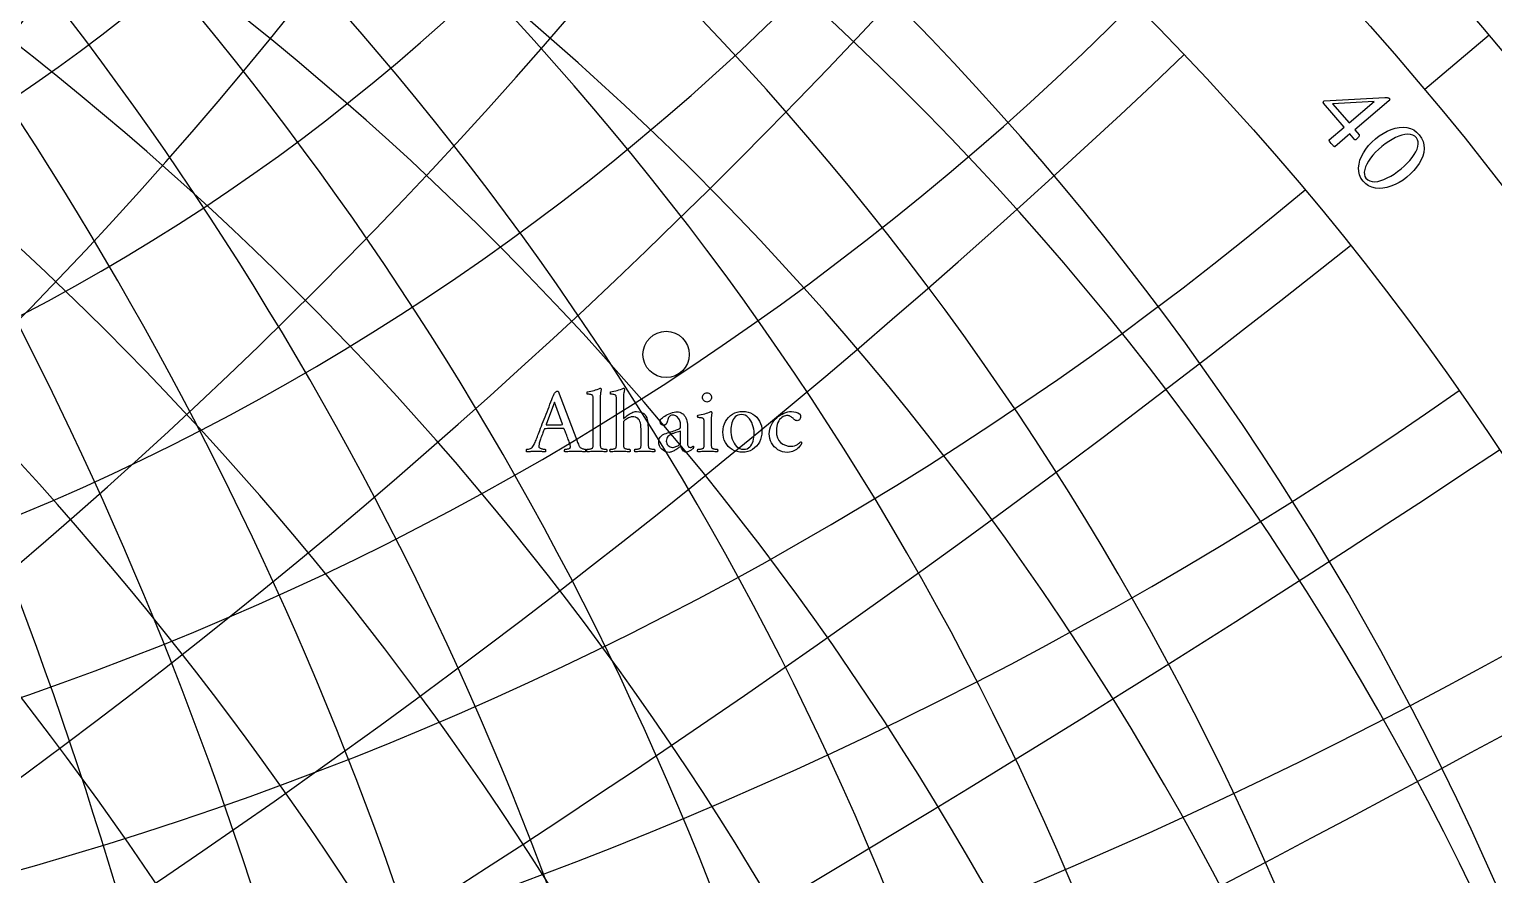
# Model space of a CAD drawing. Header units: millimetres. Extents: x -105 to 105, y -105 to 128.
# Drawn here: x 30.97 to 78.98, y 38.64 to 66.34 of the extents above; entities that cross this region are included whole.
import ezdxf

# ---------------------------------------------------------------- set-up
doc = ezdxf.new("R2010")
doc.units = ezdxf.units.MM
for name, color, linetype in [('ENGRAVE', 7, 'Continuous'), ('ENGRAVE_FINE', 8, 'Continuous'), ('TEXT', 5, 'Continuous')]:
    doc.layers.add(name, color=color, linetype=linetype)

msp = doc.modelspace()

# ---------------------------------------------------------------- linework, layer by layer
at = {"layer": 'ENGRAVE'}
msp.add_lwpolyline([(78.826, 66.1428), (76.7146, 64.3712)], dxfattribs=at)
for centre, radius in [((0, 0), 102.9), ((0, 0), 102.9), ((0, 0), 100.14375000000001), ((0, 0), 95.025), ((0, 0), 95.025), ((0, 0), 95.025), ((51.84281580291387, 55.68875499454363), 0.7602000000000001)]:
    msp.add_circle(centre, radius, dxfattribs=at)
for centre, radius, start, end in [((-16.75547134182195, 4.098706981708644e-15), 96.49091379444297, 279.9999998375299, 80.00000016247009), ((-79.73544245262099, 1.2796280029977606e-14), 124.04632766879973, 309.9999999658587, 50.000000034141294), ((-54.86270932974415, 0), 109.72541865948833, 299.99999995038047, 60.00000004961953), ((-34.586271511145775, -6.093646893329719e-15), 101.12349282952346, 289.9999999212903, 70.00000007870972), ((-113.24638513626476, 6.950347445769858e-15), 147.83265664741066, 319.9999999759614, 40.00000002403863), ((-8.875697457048282e-15, 109.72541865948835), 54.86270932974416, 209.99999995038047, 330.00000004961953), ((0, 124.04632766879993), 79.73544245262119, 219.9999999658587, 320.0000000341413), ((-7.896003337316188e-15, 147.83265664741066), 113.24638513626478, 229.99999997596137, 310.0000000240386), ((-6.9162674727207035e-15, 190.0499999999999), 164.58812798923245, 239.99999998346016, 300.00000001653984)]:
    msp.add_arc(centre, radius, start, end, dxfattribs=at)
at = {"layer": 'ENGRAVE_FINE'}
for centre, radius, start, end in [((-8.313610251550982, 1.3308488481755663e-14), 95.38798006255665, 274.9999996725535, 85.00000032744651), ((-25.46187201076743, -1.5039432450824727e-14), 98.37711904346816, 284.9999998930846, 75.00000010691542), ((-66.53722131837766, 7.9969080850723e-15), 116.00410529705735, 304.9999999590866, 55.00000004091339), ((-44.31088521617878, 1.8422326526853775e-14), 104.84848674941082, 294.9999999385643, 65.00000006143568), ((-95.02499999999995, -9.607823873153233e-15), 134.3856437645033, 314.99999997135205, 45.000000028647946), ((-7.619250436853833, -3.326129611905605), 95.38798006255658, 298.5833330058865, 108.58333366078045), ((-15.356040093057302, -6.703570134415768), 96.49091379444292, 303.58333317086294, 103.58333349580357), ((-53.76533847695434, 123.16164024751595), 95.02500000000002, 248.58333330468554, 338.58333336198143), ((-23.335274756832067, -10.186848301406178), 98.3771190434682, 308.58333322641806, 98.58333344024845), ((7.619250436853771, 3.3261296119055874), 95.38798006255654, 118.58333300588606, 288.58333366078045), ((15.356040093057421, 6.703570134415803), 96.49091379444303, 123.5833331708634, 283.5833334958031), ((23.335274756831993, 10.186848301406142), 98.37711904346814, 128.58333322641806, 278.5833334402489), ((31.69759663333793, 13.837360467694433), 101.12349282952366, 133.58333325462422, 273.58333341204275), ((40.61000231250522, 17.7280078074129), 104.84848674941084, 138.5833332718978, 268.5833333947687), ((50.280529081773786, 21.949607519427605), 109.72541865948848, 143.58333328371396, 263.583333382953), ((60.979975877809956, 26.62037495439323), 116.00410529705735, 148.5833332924201, 258.5833333742469), ((73.07587033281132, 31.90075168734098), 124.04632766879979, 153.5833332991922, 253.58333336747478), ((87.08843100107654, 38.017835429844396), 134.38564376450336, 158.58333330468554, 248.58333336198143), ((103.78795051892598, 45.30789195617257), 147.83265664741074, 163.58333330929486, 243.58333335737166), ((124.37516914448553, 54.29509588978201), 165.67103175389477, 168.5833333132739, 238.58333335339262), ((150.84158724532134, 65.8488225582828), 190.05000000000032, 173.58333331679364, 233.58333334987333), ((186.76174297812744, 81.52951118209471), 224.84830543906583, 178.5833333199746, 228.58333334669192), ((-31.697596633337845, -13.837360467694399), 101.12349282952356, 313.58333325462377, 93.58333341204275), ((-995.4253213077295, -434.54584740089575), 1090.2896011697806, 18.583333330827145, 28.583333335839825), ((-493.9030354354367, -215.6098588944946), 547.2271651607239, 13.583333328281924, 33.58333333838459), ((-325.0184492474737, -141.88449341797136), 367.14840657247447, 8.583333325657122, 38.58333334100939), ((-239.2734976711897, -104.45314438003945), 277.8345131254974, 3.5833333229063555, 43.58333334376016), ((-186.76174297812813, -81.52951118209498), 224.84830543906654, 358.5833333199746, 48.583333346691916), ((-150.84158724532134, -65.84882255828283), 190.05000000000032, 353.58333331679364, 53.58333334987333), ((-124.37516914448555, -54.295095889782004), 165.67103175389477, 348.5833333132739, 58.58333335339262), ((-103.78795051892597, -45.307891956172526), 147.83265664741072, 343.58333330929486, 63.58333335737166), ((-87.08843100107636, -38.01783542984436), 134.3856437645032, 338.58333330468554, 68.58333336198143), ((-73.07587033281122, -31.900751687340932), 124.04632766879968, 333.5833332991922, 73.58333336747478), ((-60.97997587780986, -26.620374954393164), 116.00410529705725, 328.58333329241964, 78.58333337424688), ((-50.28052908177358, -21.949607519427538), 109.72541865948828, 323.5833332837135, 83.58333338295301), ((-40.610002312505245, -17.72800780741292), 104.84848674941085, 318.5833332718978, 88.58333339476872), ((239.27349767118892, 104.4531443800391), 277.8345131254966, 183.58333332290636, 223.58333334376016), ((325.0184492474741, 141.8844934179715), 367.14840657247487, 188.58333332565712, 218.5833333410094), ((493.9030354354352, 215.60985889449395), 547.2271651607222, 193.58333332828192, 213.5833333383846), ((995.4253213077251, 434.5458474008938), 1090.2896011697758, 198.58333333082714, 208.58333333583982), ((0, 104.84848674941072), 44.31088521617869, 204.99999993856432, 335.0000000614357), ((-59.14525242386691, 135.4855471522638), 113.24638513626483, 253.58333330929486, 333.58333335737166), ((-66.28207335661241, 151.83404596449583), 135.70976434066927, 258.5833333132739, 328.5833333533926), ((-8.102485209290532e-15, 116.00410529705738), 66.53722131837768, 214.9999999590866, 325.0000000409134), ((-76.03567085968879, 174.17686200215297), 164.58812798923248, 263.58333331679364, 323.5833333498733), ((-89.95786238212895, 206.06878330901435), 203.78177012142072, 268.5833333199746, 318.5833333466919), ((-3.843129549261294e-15, 134.3856437645033), 95.02499999999993, 224.99999997135205, 315.00000002864795), ((-111.1567145144551, 254.62953776424672), 261.0790417836752, 273.58333332290636, 313.58333334376016), ((-146.88963640517719, 336.4838586997336), 354.63812798923277, 278.5833333256571, 308.5833333410094), ((-8.385285918218308e-15, 165.67103175389474), 135.70976434066932, 234.9999999799404, 305.0000000200596), ((-218.93598850640026, 501.5222858722905), 538.9135549091728, 283.5833333282819, 303.5833333383846), ((-436.20574194310416, 999.2276843216607), 1086.1407200699007, 288.58333333082714, 298.5833333358398), ((2.6395092799283674e-15, 224.84830543906605), 203.7817701214207, 244.99999998664111, 295.0000000133589)]:
    msp.add_arc(centre, radius, start, end, dxfattribs=at)
at = {"layer": 'TEXT'}
for points in [[(75.5521, 64.0809), (75.5603, 64.069), (75.5649, 64.0569), (75.566, 64.0447), (75.5634, 64.0323), (75.5586, 64.0204), (75.5526, 64.0098), (75.5456, 64.0006), (75.5374, 63.9926), (74.4231, 63.0485), (74.5653, 62.8802), (74.5691, 62.8713), (74.5682, 62.8591), (74.5627, 62.8435), (74.5525, 62.8247), (74.5387, 62.8044), (74.5222, 62.7842), (74.503, 62.7643), (74.4811, 62.7447), (74.4658, 62.7327), (74.4517, 62.7236), (74.4389, 62.7175), (74.4273, 62.7143), (74.261, 62.9112), (73.766, 62.4919), (73.7646, 62.4926), (73.7602, 62.495), (73.753, 62.4989), (73.7429, 62.5044), (73.7284, 62.5151), (73.708, 62.5346), (73.6816, 62.563), (73.6492, 62.6002), (73.6133, 62.6453), (73.5909, 62.6804), (73.5821, 62.7053), (73.5869, 62.7202), (74.0719, 63.1336), (73.3914, 63.9235), (73.3903, 63.9343), (73.3909, 63.945), (73.3931, 63.9556), (73.397, 63.9661), (73.4019, 63.9758), (73.407, 63.9842), (73.4124, 63.9912), (73.418, 63.9969), (75.4074, 64.1047), (75.4236, 64.1046), (75.4423, 64.104), (75.4635, 64.103), (75.4872, 64.1017), (75.51, 64.0992), (75.5284, 64.0949), (75.5424, 64.0888), (75.5521, 64.0809)], [(75.0593, 63.9752), (73.6912, 63.9024), (74.2336, 63.2714)], [(76.5375, 62.8827), (76.6107, 62.7774), (76.6615, 62.667), (76.6898, 62.5518), (76.6955, 62.4318), (76.6812, 62.3094), (76.6493, 62.1872), (76.5998, 62.0651), (76.5327, 61.9432), (76.4506, 61.8239), (76.3561, 61.7098), (76.2492, 61.6009), (76.1299, 61.497), (76.0033, 61.4024), (75.8741, 61.3209), (75.7426, 61.2527), (75.6085, 61.1976), (75.4752, 61.1574), (75.3455, 61.1336), (75.2195, 61.1263), (75.0971, 61.1355), (74.9815, 61.163), (74.8758, 61.211), (74.7799, 61.2793), (74.6938, 61.368), (74.6255, 61.4672), (74.5784, 61.573), (74.5524, 61.6854), (74.5476, 61.8044), (74.5617, 61.9269), (74.5927, 62.0499), (74.6406, 62.1732), (74.7054, 62.297), (74.7849, 62.4184), (74.8769, 62.5347), (74.9817, 62.6458), (75.099, 62.7518), (75.2241, 62.8486), (75.352, 62.932), (75.4826, 63.0021), (75.616, 63.0589), (75.7493, 63.1003), (75.8793, 63.1244), (76.006, 63.1313), (76.1294, 63.1208), (76.2463, 63.0916), (76.3533, 63.0422), (76.4504, 62.9725), (76.5375, 62.8827)], [(76.4442, 62.7812), (76.3889, 62.8344), (76.3234, 62.872), (76.2477, 62.894), (76.1618, 62.9003), (76.0682, 62.8923), (75.9695, 62.8716), (75.8657, 62.8381), (75.7567, 62.7919), (75.645, 62.7341), (75.5331, 62.6662), (75.4211, 62.5881), (75.3088, 62.4999), (75.2026, 62.4068), (75.1058, 62.3116), (75.0184, 62.2144), (74.9403, 62.1152), (74.8733, 62.0168), (74.819, 61.9219), (74.7775, 61.8307), (74.7486, 61.7429), (74.7343, 61.6612), (74.7364, 61.5879), (74.7548, 61.5229), (74.7897, 61.4663), (74.8473, 61.4108), (74.9146, 61.3724), (74.9918, 61.3512), (75.0788, 61.347), (75.1733, 61.3579), (75.2731, 61.3819), (75.3782, 61.4188), (75.4885, 61.4688), (75.6014, 61.5296), (75.7139, 61.599), (75.8262, 61.6771), (75.9382, 61.7637), (76.0463, 61.8564), (76.1441, 61.9502), (76.2314, 62.0452), (76.3083, 62.1413), (76.3736, 62.2365), (76.4259, 62.3287), (76.4654, 62.418), (76.492, 62.5043), (76.5041, 62.5852), (76.5002, 62.6583), (76.4802, 62.7236), (76.4442, 62.7812)], [(47.5958, 52.9223), (47.5976, 52.927), (47.6031, 52.9411), (47.6122, 52.9645), (47.6249, 52.9974), (47.6407, 53.0383), (47.659, 53.0859), (47.6798, 53.1402), (47.7031, 53.2012), (47.7285, 53.2674), (47.7556, 53.3373), (47.7844, 53.4107), (47.815, 53.4879), (47.8465, 53.5674), (47.8782, 53.648), (47.9101, 53.7298), (47.9422, 53.8128), (47.9741, 53.8954), (48.0054, 53.9764), (48.0362, 54.0556), (48.0663, 54.1331), (48.0954, 54.2074), (48.1227, 54.2772), (48.1482, 54.3423), (48.1721, 54.4029), (48.18, 54.4155), (48.1916, 54.4289), (48.2069, 54.4431), (48.2257, 54.458), (48.2452, 54.4714), (48.2621, 54.481), (48.2766, 54.4868), (48.2886, 54.4887), (48.2914, 54.4886), (48.2936, 54.4883), (48.2952, 54.4878), (48.2962, 54.4871), (48.2973, 54.4863), (48.2989, 54.4852), (48.3011, 54.484), (48.3039, 54.4826), (48.9139, 52.8825), (48.944, 52.8035), (48.9668, 52.7445), (48.9823, 52.7054), (48.9905, 52.6863), (49, 52.67), (49.0131, 52.6549), (49.0299, 52.6409), (49.0503, 52.628), (49.0725, 52.6166), (49.0948, 52.607), (49.117, 52.599), (49.1392, 52.5928), (49.1594, 52.5881), (49.1756, 52.5847), (49.1878, 52.5827), (49.1959, 52.5821), (49.2011, 52.5733), (49.2043, 52.5625), (49.2057, 52.5496), (49.2051, 52.5345), (49.2036, 52.5201), (49.202, 52.5089), (49.2005, 52.5009), (49.199, 52.4962), (49.1557, 52.4992), (49.1147, 52.502), (49.076, 52.5046), (49.0396, 52.507), (49.0026, 52.509), (48.9622, 52.5104), (48.9183, 52.5113), (48.871, 52.5115), (48.8211, 52.5113), (48.7756, 52.5104), (48.7345, 52.509), (48.6978, 52.507), (48.6611, 52.5046), (48.62, 52.502), (48.5745, 52.4992), (48.5246, 52.4962), (48.5193, 52.5035), (48.5158, 52.5131), (48.514, 52.525), (48.5139, 52.5391), (48.5153, 52.5533), (48.5181, 52.5652), (48.5222, 52.5748), (48.5277, 52.5821), (48.5434, 52.5827), (48.5629, 52.5847), (48.5863, 52.5881), (48.6135, 52.5928), (48.6403, 52.5986), (48.6625, 52.6054), (48.6802, 52.6132), (48.6932, 52.6219), (48.6986, 52.6292), (48.7024, 52.6388), (48.7047, 52.6506), (48.7055, 52.6648), (48.7042, 52.681), (48.7005, 52.702), (48.6943, 52.7277), (48.6855, 52.7583), (48.6749, 52.7923), (48.6629, 52.8284), (48.6496, 52.8666), (48.635, 52.907), (48.6196, 52.9481), (48.6043, 52.9886), (48.589, 53.0285), (48.5736, 53.0679), (48.559, 53.1053), (48.5457, 53.1392), (48.5337, 53.1696), (48.5231, 53.1966), (48.5144, 53.2188), (48.5081, 53.2346), (48.5044, 53.2441), (48.5031, 53.2472), (48.5028, 53.2476), (48.5016, 53.2488), (48.4997, 53.2507), (48.497, 53.2534), (48.494, 53.256), (48.4909, 53.258), (48.4878, 53.2591), (48.4848, 53.2595), (48.4604, 53.2608), (48.4334, 53.2618), (48.4037, 53.2624), (48.3713, 53.2626), (48.3382, 53.2626), (48.3062, 53.2626), (48.2754, 53.2626), (48.2457, 53.2626), (48.238, 53.2626), (48.2303, 53.2626), (48.2227, 53.2626), (48.215, 53.2626), (48.2075, 53.2626), (48.2004, 53.2626), (48.1937, 53.2626), (48.1874, 53.2626), (48.1432, 53.2625), (48.1024, 53.2622), (48.065, 53.2617), (48.0311, 53.261), (47.9966, 53.26), (47.9575, 53.2583), (47.9138, 53.2561), (47.8656, 53.2534), (47.8638, 53.2531), (47.8617, 53.2522), (47.8592, 53.2508), (47.8564, 53.2488), (47.8537, 53.2467), (47.8518, 53.2453), (47.8506, 53.2444), (47.8502, 53.2442), (47.8488, 53.2403), (47.8445, 53.2288), (47.8373, 53.2097), (47.8272, 53.1829), (47.8152, 53.1508), (47.802, 53.1158), (47.7876, 53.078), (47.7721, 53.0373), (47.7565, 52.9958), (47.7418, 52.9556), (47.7281, 52.9168), (47.7154, 52.8794), (47.7028, 52.8426), (47.6928, 52.8089), (47.6852, 52.7782), (47.6801, 52.7506), (47.6768, 52.7259), (47.6744, 52.7039), (47.6729, 52.6845), (47.6724, 52.6679), (47.6754, 52.6519), (47.6843, 52.6376), (47.6992, 52.6251), (47.72, 52.6142), (47.7439, 52.6051), (47.7682, 52.5978), (47.7929, 52.5921), (47.818, 52.5882), (47.8409, 52.5855), (47.859, 52.5836), (47.8724, 52.5824), (47.8809, 52.5821), (47.8838, 52.5774), (47.8863, 52.5694), (47.8884, 52.5582), (47.8901, 52.5437), (47.891, 52.5287), (47.8908, 52.5158), (47.8895, 52.5049), (47.887, 52.4962), (47.859, 52.4978), (47.833, 52.4993), (47.8091, 52.5008), (47.7874, 52.5024), (47.7667, 52.5039), (47.746, 52.5054), (47.7253, 52.507), (47.7046, 52.5085), (47.6823, 52.5098), (47.6567, 52.5108), (47.6279, 52.5114), (47.5958, 52.5115), (47.5634, 52.5114), (47.5337, 52.5108), (47.5067, 52.5098), (47.4824, 52.5085), (47.4594, 52.507), (47.4364, 52.5054), (47.4134, 52.5039), (47.3904, 52.5024), (47.3659, 52.5008), (47.3383, 52.4993), (47.3077, 52.4978), (47.274, 52.4962), (47.2713, 52.5009), (47.2694, 52.5089), (47.2682, 52.5201), (47.2678, 52.5345), (47.2682, 52.5496), (47.2694, 52.5625), (47.2713, 52.5733), (47.274, 52.5821), (47.2901, 52.5829), (47.3111, 52.5855), (47.3369, 52.5898), (47.3674, 52.5958), (47.3976, 52.6038), (47.4222, 52.6139), (47.4413, 52.626), (47.4548, 52.6403), (47.4769, 52.6703), (47.4973, 52.702), (47.516, 52.7354), (47.533, 52.7706), (47.549, 52.8071), (47.5648, 52.8445), (47.5804, 52.8829), (47.5958, 52.9223)], [(49.4534, 54.176), (49.4533, 54.1937), (49.453, 54.2132), (49.4525, 54.2344), (49.4519, 54.2572), (49.4504, 54.2798), (49.4476, 54.2998), (49.4435, 54.3173), (49.4381, 54.3323), (49.4294, 54.3477), (49.4155, 54.3599), (49.3964, 54.3691), (49.3722, 54.3753), (49.3449, 54.3793), (49.3166, 54.3822), (49.2874, 54.3839), (49.2572, 54.3845), (49.2558, 54.3869), (49.2545, 54.394), (49.2535, 54.406), (49.2526, 54.4228), (49.2525, 54.4397), (49.2538, 54.4523), (49.2564, 54.4604), (49.2603, 54.4642), (49.3166, 54.4715), (49.3722, 54.4814), (49.427, 54.4938), (49.481, 54.5086), (49.5339, 54.5254), (49.5852, 54.5435), (49.635, 54.5629), (49.6833, 54.5837), (49.6893, 54.5827), (49.6952, 54.5795), (49.7008, 54.5742), (49.7063, 54.5668), (49.711, 54.5585), (49.7143, 54.5504), (49.7163, 54.5424), (49.717, 54.5347), (49.716, 54.5304), (49.7128, 54.5178), (49.7075, 54.4967), (49.7002, 54.4672), (49.6928, 54.4299), (49.6875, 54.3852), (49.6843, 54.3333), (49.6833, 54.2741), (49.6833, 52.8518), (49.6834, 52.8187), (49.6837, 52.7867), (49.6842, 52.7558), (49.6848, 52.7261), (49.6863, 52.6983), (49.689, 52.6732), (49.6932, 52.6508), (49.6986, 52.6311), (49.7037, 52.6236), (49.7128, 52.6165), (49.7259, 52.6098), (49.7431, 52.6035), (49.7626, 52.5979), (49.7829, 52.5932), (49.804, 52.5894), (49.8258, 52.5866), (49.8464, 52.5846), (49.8638, 52.5832), (49.8778, 52.5823), (49.8887, 52.5821), (49.8928, 52.5748), (49.896, 52.5652), (49.8982, 52.5533), (49.8994, 52.5391), (49.8993, 52.525), (49.8975, 52.5131), (49.8939, 52.5035), (49.8887, 52.4962), (49.844, 52.4992), (49.8021, 52.502), (49.7628, 52.5046), (49.7262, 52.507), (49.6898, 52.509), (49.6511, 52.5104), (49.6101, 52.5113), (49.5668, 52.5115), (49.525, 52.5113), (49.4852, 52.5104), (49.4476, 52.509), (49.412, 52.507), (49.3761, 52.5046), (49.3373, 52.502), (49.2956, 52.4992), (49.2511, 52.4962), (49.2458, 52.5035), (49.2423, 52.5131), (49.2405, 52.525), (49.2404, 52.5391), (49.2416, 52.5533), (49.2438, 52.5652), (49.247, 52.5748), (49.2511, 52.5821), (49.2618, 52.5823), (49.2756, 52.5832), (49.2925, 52.5846), (49.3124, 52.5866), (49.3337, 52.5894), (49.3545, 52.5932), (49.375, 52.5979), (49.3952, 52.6035), (49.4128, 52.6098), (49.4258, 52.6165), (49.4342, 52.6236), (49.4381, 52.6311), (49.4435, 52.6508), (49.4476, 52.6732), (49.4504, 52.6983), (49.4519, 52.7261), (49.4525, 52.7558), (49.453, 52.7867), (49.4533, 52.8187), (49.4534, 52.8518)], [(50.8696, 53.8174), (50.9458, 53.8132), (51.0121, 53.8005), (51.0684, 53.7794), (51.1148, 53.7499), (51.1528, 53.7116), (51.1842, 53.6641), (51.2088, 53.6074), (51.2267, 53.5415), (51.2394, 53.4662), (51.2485, 53.3813), (51.254, 53.2869), (51.2558, 53.1829), (51.2558, 52.8518), (51.2559, 52.8187), (51.2562, 52.7867), (51.2567, 52.7558), (51.2573, 52.7261), (51.2588, 52.6983), (51.2616, 52.6732), (51.2657, 52.6508), (51.2711, 52.6311), (51.2762, 52.6236), (51.2853, 52.6165), (51.2984, 52.6098), (51.3156, 52.6035), (51.3351, 52.5979), (51.3554, 52.5932), (51.3765, 52.5894), (51.3983, 52.5866), (51.4189, 52.5846), (51.4363, 52.5832), (51.4504, 52.5823), (51.4612, 52.5821), (51.4653, 52.5748), (51.4685, 52.5652), (51.4707, 52.5533), (51.4719, 52.5391), (51.4718, 52.525), (51.47, 52.5131), (51.4665, 52.5035), (51.4612, 52.4962), (51.4165, 52.4992), (51.3746, 52.502), (51.3353, 52.5046), (51.2987, 52.507), (51.2623, 52.509), (51.2236, 52.5104), (51.1826, 52.5113), (51.1393, 52.5115), (51.0975, 52.5113), (51.0577, 52.5104), (51.0201, 52.509), (50.9845, 52.507), (50.9486, 52.5046), (50.9098, 52.502), (50.8681, 52.4992), (50.8236, 52.4962), (50.8183, 52.5035), (50.8148, 52.5131), (50.813, 52.525), (50.8129, 52.5391), (50.8141, 52.5533), (50.8163, 52.5652), (50.8195, 52.5748), (50.8236, 52.5821), (50.8343, 52.5823), (50.8481, 52.5832), (50.865, 52.5846), (50.8849, 52.5866), (50.9062, 52.5894), (50.9271, 52.5932), (50.9476, 52.5979), (50.9677, 52.6035), (50.9853, 52.6098), (50.9983, 52.6165), (51.0067, 52.6236), (51.0106, 52.6311), (51.016, 52.6508), (51.0202, 52.6732), (51.0229, 52.6983), (51.0244, 52.7261), (51.025, 52.7558), (51.0255, 52.7867), (51.0258, 52.8187), (51.0259, 52.8518), (51.0259, 53.1522), (51.0244, 53.2406), (51.0198, 53.3189), (51.0121, 53.387), (51.0014, 53.4449), (50.9866, 53.4941), (50.9669, 53.5357), (50.9422, 53.5699), (50.9125, 53.5967), (50.877, 53.6168), (50.8351, 53.6312), (50.7866, 53.6398), (50.7316, 53.6427), (50.7034, 53.6404), (50.6738, 53.6338), (50.6428, 53.6228), (50.6106, 53.6074), (50.5787, 53.5895), (50.5489, 53.571), (50.5212, 53.5519), (50.4956, 53.5323), (50.4741, 53.5139), (50.4588, 53.4986), (50.4496, 53.4863), (50.4466, 53.4771), (50.4466, 52.8518), (50.4467, 52.8187), (50.4469, 52.7867), (50.4474, 52.7558), (50.4481, 52.7261), (50.4495, 52.6983), (50.4523, 52.6732), (50.4564, 52.6508), (50.4619, 52.6311), (50.467, 52.6236), (50.4761, 52.6165), (50.4892, 52.6098), (50.5063, 52.6035), (50.5259, 52.5979), (50.5462, 52.5932), (50.5673, 52.5894), (50.5891, 52.5866), (50.6097, 52.5846), (50.627, 52.5832), (50.6411, 52.5823), (50.6519, 52.5821), (50.6561, 52.5748), (50.6592, 52.5652), (50.6614, 52.5533), (50.6627, 52.5391), (50.6626, 52.525), (50.6608, 52.5131), (50.6572, 52.5035), (50.6519, 52.4962), (50.6073, 52.4992), (50.5653, 52.502), (50.5261, 52.5046), (50.4895, 52.507), (50.4531, 52.509), (50.4144, 52.5104), (50.3734, 52.5113), (50.3301, 52.5115), (50.2882, 52.5113), (50.2485, 52.5104), (50.2108, 52.509), (50.1753, 52.507), (50.1394, 52.5046), (50.1006, 52.502), (50.0589, 52.4992), (50.0144, 52.4962), (50.0091, 52.5035), (50.0055, 52.5131), (50.0037, 52.525), (50.0036, 52.5391), (50.0049, 52.5533), (50.0071, 52.5652), (50.0102, 52.5748), (50.0144, 52.5821), (50.0251, 52.5823), (50.0389, 52.5832), (50.0557, 52.5846), (50.0757, 52.5866), (50.0969, 52.5894), (50.1178, 52.5932), (50.1383, 52.5979), (50.1584, 52.6035), (50.176, 52.6098), (50.1891, 52.6165), (50.1975, 52.6236), (50.2013, 52.6311), (50.2068, 52.6508), (50.2109, 52.6732), (50.2137, 52.6983), (50.2151, 52.7261), (50.2158, 52.7558), (50.2163, 52.7867), (50.2166, 52.8187), (50.2167, 52.8518), (50.2167, 54.176), (50.2166, 54.1925), (50.2163, 54.2113), (50.2158, 54.2323), (50.2151, 54.2557), (50.2137, 54.2789), (50.2109, 54.2994), (50.2068, 54.3172), (50.2013, 54.3323), (50.1926, 54.3477), (50.1787, 54.3599), (50.1597, 54.3691), (50.1354, 54.3753), (50.1081, 54.3793), (50.0799, 54.3822), (50.0507, 54.3839), (50.0205, 54.3845), (50.019, 54.3869), (50.0178, 54.394), (50.0167, 54.406), (50.0159, 54.4228), (50.0158, 54.4397), (50.017, 54.4523), (50.0196, 54.4604), (50.0235, 54.4642), (50.0799, 54.4715), (50.1354, 54.4814), (50.1902, 54.4938), (50.2443, 54.5086), (50.2971, 54.5254), (50.3485, 54.5435), (50.3983, 54.5629), (50.4466, 54.5837), (50.4526, 54.5827), (50.4584, 54.5795), (50.4641, 54.5742), (50.4696, 54.5668), (50.4742, 54.5585), (50.4776, 54.5504), (50.4796, 54.5424), (50.4803, 54.5347), (50.4792, 54.5304), (50.4761, 54.5178), (50.4708, 54.4967), (50.4634, 54.4672), (50.456, 54.4299), (50.4508, 54.3852), (50.4476, 54.3333), (50.4466, 54.2741), (50.4466, 53.5967), (50.4471, 53.594), (50.4489, 53.5921), (50.4517, 53.5909), (50.4558, 53.5905), (50.4575, 53.5909), (50.4596, 53.5921), (50.4621, 53.594), (50.465, 53.5967), (50.4827, 53.6147), (50.5052, 53.635), (50.5325, 53.6576), (50.5646, 53.6825), (50.5999, 53.7079), (50.637, 53.7319), (50.6758, 53.7546), (50.7163, 53.776), (50.7569, 53.7941), (50.796, 53.807), (50.8336, 53.8148), (50.8696, 53.8174)], [(53.0337, 54.2802), (53.0365, 54.3098), (53.0448, 54.3373), (53.0587, 54.3627), (53.0781, 54.386), (53.1014, 54.4054), (53.1268, 54.4193), (53.1543, 54.4277), (53.1839, 54.4304), (53.2135, 54.4277), (53.241, 54.4193), (53.2664, 54.4054), (53.2896, 54.386), (53.3091, 54.3627), (53.323, 54.3373), (53.3313, 54.3098), (53.3341, 54.2802), (53.3313, 54.2506), (53.323, 54.2231), (53.3091, 54.1978), (53.2896, 54.1745), (53.2664, 54.155), (53.241, 54.1412), (53.2135, 54.1328), (53.1839, 54.13), (53.1543, 54.1328), (53.1268, 54.1412), (53.1014, 54.155), (53.0781, 54.1745), (53.0587, 54.1978), (53.0448, 54.2231), (53.0365, 54.2506), (53.0337, 54.2802)], [(48.1813, 54.127), (47.9085, 53.3974), (47.9086, 53.397), (47.9089, 53.3959), (47.9093, 53.394), (47.91, 53.3913), (47.9109, 53.3886), (47.9119, 53.3867), (47.9132, 53.3855), (47.9146, 53.3852), (47.9452, 53.3837), (47.9786, 53.3825), (48.0149, 53.3814), (48.0541, 53.3806), (48.0927, 53.3799), (48.1273, 53.3794), (48.1578, 53.3791), (48.1844, 53.379), (48.2187, 53.3792), (48.2514, 53.3798), (48.2823, 53.3808), (48.3116, 53.3821), (48.3406, 53.3836), (48.371, 53.3852), (48.4027, 53.3867), (48.4357, 53.3882), (48.4385, 53.3887), (48.4407, 53.3901), (48.4423, 53.3925), (48.4434, 53.3959), (48.444, 53.3992), (48.4445, 53.4016), (48.4448, 53.4031), (48.4449, 53.4036)], [(52.2122, 53.8112), (52.2544, 53.8078), (52.2953, 53.7975), (52.3349, 53.7802), (52.3731, 53.7561), (52.4088, 53.7262), (52.4409, 53.6917), (52.4694, 53.6526), (52.4942, 53.6089), (52.5143, 53.5614), (52.5287, 53.5108), (52.5373, 53.4572), (52.5402, 53.4005), (52.5402, 52.7844), (52.5415, 52.7563), (52.5455, 52.7303), (52.5522, 52.7065), (52.5616, 52.6847), (52.5741, 52.6666), (52.59, 52.6537), (52.6093, 52.6459), (52.6321, 52.6434), (52.6524, 52.6445), (52.6705, 52.648), (52.6862, 52.6537), (52.6996, 52.6617), (52.7107, 52.67), (52.7195, 52.6763), (52.726, 52.6807), (52.7302, 52.6832), (52.7331, 52.6826), (52.7356, 52.6809), (52.7377, 52.678), (52.7394, 52.674), (52.7408, 52.6696), (52.7417, 52.6656), (52.7423, 52.6619), (52.7425, 52.6587), (52.7415, 52.6424), (52.7387, 52.6273), (52.7339, 52.6133), (52.7272, 52.6004), (52.7165, 52.592), (52.703, 52.5821), (52.6866, 52.5706), (52.6674, 52.5575), (52.6465, 52.5441), (52.6252, 52.5315), (52.6036, 52.5196), (52.5816, 52.5085), (52.56, 52.4991), (52.5398, 52.4924), (52.5209, 52.4884), (52.5034, 52.487), (52.4721, 52.491), (52.4425, 52.5031), (52.4146, 52.5232), (52.3884, 52.5514), (52.3654, 52.5838), (52.3467, 52.6165), (52.3324, 52.6497), (52.3225, 52.6832), (52.3144, 52.6757), (52.3022, 52.6656), (52.286, 52.6527), (52.2658, 52.6372), (52.2427, 52.6203), (52.2179, 52.6031), (52.1914, 52.5858), (52.1631, 52.5683), (52.1341, 52.5512), (52.1053, 52.5353), (52.0766, 52.5206), (52.0482, 52.507), (52.0209, 52.4956), (51.9957, 52.4874), (51.9726, 52.4825), (51.9516, 52.4809), (51.8809, 52.4871), (51.816, 52.5058), (51.7568, 52.5369), (51.7033, 52.5805), (51.6591, 52.6331), (51.6275, 52.6913), (51.6085, 52.755), (51.6022, 52.8242), (51.6053, 52.8686), (51.6148, 52.9097), (51.6306, 52.9475), (51.6528, 52.9821), (51.678, 53.0121), (51.703, 53.0361), (51.7278, 53.0542), (51.7524, 53.0664), (51.7965, 53.082), (51.8432, 53.0982), (51.8923, 53.1149), (51.944, 53.1323), (51.996, 53.1498), (52.0463, 53.1671), (52.0948, 53.1843), (52.1417, 53.2012), (52.1846, 53.2171), (52.2214, 53.2311), (52.252, 53.2432), (52.2766, 53.2534), (52.2877, 53.2582), (52.2965, 53.2637), (52.303, 53.2697), (52.3072, 53.2763), (52.3099, 53.2849), (52.3118, 53.2967), (52.313, 53.3117), (52.3133, 53.33), (52.3133, 53.4097), (52.3112, 53.4433), (52.3049, 53.4767), (52.2944, 53.51), (52.2796, 53.543), (52.2612, 53.5746), (52.2398, 53.6036), (52.2153, 53.6298), (52.1877, 53.6534), (52.1576, 53.6728), (52.1256, 53.6867), (52.0917, 53.6951), (52.0559, 53.6978), (52.02, 53.6948), (51.9892, 53.6856), (51.9633, 53.6702), (51.9424, 53.6488), (51.9254, 53.6218), (51.911, 53.5898), (51.8993, 53.5528), (51.8903, 53.5108), (51.8712, 53.4478), (51.8413, 53.4028), (51.8007, 53.3758), (51.7493, 53.3668), (51.7262, 53.3693), (51.706, 53.3767), (51.6887, 53.3892), (51.6742, 53.4066), (51.6628, 53.4269), (51.6547, 53.448), (51.6498, 53.4698), (51.6482, 53.4925), (51.6486, 53.4981), (51.6497, 53.5059), (51.6516, 53.5157), (51.6543, 53.5277), (51.6576, 53.5399), (51.6612, 53.5503), (51.6652, 53.559), (51.6696, 53.566), (51.6951, 53.5884), (51.7256, 53.6128), (51.761, 53.639), (51.8014, 53.6672), (51.8458, 53.6953), (51.893, 53.7216), (51.9431, 53.7459), (51.9961, 53.7683), (52.0504, 53.7871), (52.1045, 53.8005), (52.1584, 53.8086), (52.2122, 53.8112)], [(53.3218, 52.8518), (53.3219, 52.8187), (53.3222, 52.7867), (53.3227, 52.7558), (53.3234, 52.7261), (53.3248, 52.6983), (53.3276, 52.6732), (53.3317, 52.6508), (53.3372, 52.6311), (53.3422, 52.6236), (53.3513, 52.6165), (53.3645, 52.6098), (53.3816, 52.6035), (53.4011, 52.5979), (53.4211, 52.5932), (53.4417, 52.5894), (53.4628, 52.5866), (53.4828, 52.5846), (53.4996, 52.5832), (53.5134, 52.5823), (53.5241, 52.5821), (53.5283, 52.5748), (53.5314, 52.5652), (53.5336, 52.5533), (53.5349, 52.5391), (53.5348, 52.525), (53.533, 52.5131), (53.5294, 52.5035), (53.5241, 52.4962), (53.4796, 52.4992), (53.4379, 52.502), (53.3991, 52.5046), (53.3632, 52.507), (53.3275, 52.509), (53.2893, 52.5104), (53.2486, 52.5113), (53.2054, 52.5115), (53.1634, 52.5113), (53.1234, 52.5104), (53.0852, 52.509), (53.049, 52.507), (53.0124, 52.5046), (52.9732, 52.502), (52.9312, 52.4992), (52.8866, 52.4962), (52.8813, 52.5035), (52.8777, 52.5131), (52.8759, 52.525), (52.8758, 52.5391), (52.8771, 52.5533), (52.8793, 52.5652), (52.8824, 52.5748), (52.8866, 52.5821), (52.8974, 52.5823), (52.9115, 52.5832), (52.9288, 52.5846), (52.9494, 52.5866), (52.9713, 52.5894), (52.9927, 52.5932), (53.0135, 52.5979), (53.0337, 52.6035), (53.0513, 52.6098), (53.0643, 52.6165), (53.0728, 52.6236), (53.0766, 52.6311), (53.0821, 52.6508), (53.0862, 52.6732), (53.089, 52.6983), (53.0904, 52.7261), (53.0911, 52.7558), (53.0916, 52.7867), (53.0918, 52.8187), (53.0919, 52.8518), (53.0919, 53.4097), (53.0918, 53.4262), (53.0916, 53.4449), (53.0911, 53.466), (53.0904, 53.4894), (53.089, 53.5126), (53.0862, 53.5331), (53.0821, 53.5509), (53.0766, 53.566), (53.0699, 53.5788), (53.059, 53.5894), (53.0438, 53.5979), (53.0245, 53.6043), (53.003, 53.6091), (52.9816, 53.6128), (52.9601, 53.6153), (52.9387, 53.6166), (52.9191, 53.6173), (52.9034, 53.6177), (52.8915, 53.618), (52.8835, 53.6181), (52.882, 53.6227), (52.8804, 53.6304), (52.8789, 53.6411), (52.8774, 53.6549), (52.8766, 53.6691), (52.8774, 53.681), (52.8797, 53.6905), (52.8835, 53.6978), (52.9414, 53.7064), (52.9984, 53.717), (53.0548, 53.7294), (53.1103, 53.7438), (53.1642, 53.7603), (53.2153, 53.7791), (53.2638, 53.8001), (53.3096, 53.8235), (53.3156, 53.8224), (53.3215, 53.8189), (53.3271, 53.8132), (53.3326, 53.8051), (53.3373, 53.7963), (53.3406, 53.7883), (53.3426, 53.781), (53.3433, 53.7745), (53.3429, 53.7678), (53.3418, 53.7568), (53.3398, 53.7417), (53.3372, 53.7224), (53.3342, 53.7009), (53.3314, 53.6794), (53.3288, 53.658), (53.3264, 53.6365), (53.3244, 53.6168), (53.323, 53.6005), (53.3221, 53.5877), (53.3218, 53.5783)], [(54.3457, 53.8204), (54.4417, 53.8151), (54.5307, 53.799), (54.6126, 53.7722), (54.6874, 53.7346), (54.7547, 53.6879), (54.8139, 53.6335), (54.865, 53.5714), (54.9081, 53.5016), (54.9423, 53.4256), (54.9668, 53.3445), (54.9814, 53.2585), (54.9863, 53.1675), (54.9811, 53.0734), (54.9656, 52.984), (54.9397, 52.8994), (54.9035, 52.8196), (54.8583, 52.7462), (54.8055, 52.6809), (54.7449, 52.6236), (54.6767, 52.5744), (54.6024, 52.5348), (54.5234, 52.5066), (54.4399, 52.4896), (54.3518, 52.484), (54.2569, 52.4894), (54.1682, 52.5058), (54.086, 52.5331), (54.01, 52.5713), (53.9414, 52.6188), (53.8813, 52.674), (53.8295, 52.7368), (53.7862, 52.8074), (53.752, 52.8841), (53.7276, 52.9656), (53.7129, 53.0519), (53.7081, 53.143), (53.7133, 53.2371), (53.7291, 53.3262), (53.7555, 53.4103), (53.7924, 53.4894), (53.8382, 53.562), (53.8916, 53.6266), (53.9524, 53.6831), (54.0207, 53.7315), (54.0951, 53.7704), (54.174, 53.7982), (54.2575, 53.8149), (54.3457, 53.8204)], [(56.2523, 53.661), (56.25, 53.6242), (56.2431, 53.5932), (56.2316, 53.5682), (56.2155, 53.5492), (56.1969, 53.5351), (56.1779, 53.525), (56.1586, 53.519), (56.1389, 53.517), (56.1147, 53.5197), (56.0914, 53.5277), (56.0687, 53.5411), (56.0469, 53.5599), (56.0256, 53.5802), (56.0048, 53.5982), (55.9843, 53.6139), (55.9641, 53.6273), (55.9408, 53.6428), (55.9197, 53.6557), (55.9009, 53.6658), (55.8844, 53.6733), (55.8674, 53.6787), (55.8469, 53.6825), (55.8229, 53.6848), (55.7955, 53.6856), (55.7558, 53.6818), (55.7162, 53.6706), (55.6769, 53.6519), (55.6377, 53.6258), (55.6003, 53.5927), (55.5664, 53.5534), (55.536, 53.5077), (55.5089, 53.4557), (55.4868, 53.3974), (55.471, 53.3331), (55.4615, 53.2626), (55.4584, 53.1859), (55.4672, 53.0643), (55.4936, 52.9599), (55.5377, 52.8727), (55.5994, 52.8028), (55.6737, 52.7491), (55.7557, 52.7108), (55.8454, 52.6878), (55.9427, 52.6801), (56.0027, 52.6838), (56.0573, 52.6947), (56.1062, 52.7129), (56.1496, 52.7384), (56.187, 52.766), (56.2182, 52.7905), (56.243, 52.8119), (56.2615, 52.8303), (56.2635, 52.8297), (56.2665, 52.8277), (56.2704, 52.8243), (56.2753, 52.8196), (56.28, 52.8138), (56.2833, 52.807), (56.2853, 52.7992), (56.286, 52.7905), (56.2849, 52.7778), (56.2814, 52.7644), (56.2757, 52.7503), (56.2676, 52.7353), (56.2519, 52.7128), (56.2324, 52.6882), (56.209, 52.6615), (56.1818, 52.6326), (56.1507, 52.6036), (56.1159, 52.5763), (56.0772, 52.5507), (56.0346, 52.5269), (55.9885, 52.5068), (55.9389, 52.4924), (55.8858, 52.4838), (55.8293, 52.4809), (55.7416, 52.4863), (55.6595, 52.5024), (55.583, 52.5292), (55.512, 52.5667), (55.4476, 52.6129), (55.3909, 52.6656), (55.3419, 52.7248), (55.3005, 52.7905), (55.2676, 52.8606), (55.2442, 52.933), (55.2301, 53.0077), (55.2254, 53.0848), (55.2297, 53.1655), (55.2426, 53.2422), (55.2642, 53.315), (55.2944, 53.3836), (55.3313, 53.4481), (55.3733, 53.5082), (55.4202, 53.5638), (55.4722, 53.6151), (55.5277, 53.6612), (55.5856, 53.7017), (55.6457, 53.7363), (55.7082, 53.7653), (55.7711, 53.7881), (55.8327, 53.8043), (55.893, 53.8141), (55.9519, 53.8174), (56.0308, 53.8128), (56.1021, 53.799), (56.1657, 53.776), (56.2216, 53.7438), (56.2263, 53.7383), (56.2312, 53.7308), (56.2363, 53.7214), (56.2416, 53.7101), (56.2462, 53.6978), (56.2496, 53.6856), (56.2516, 53.6733), (56.2523, 53.661)], [(54.3119, 53.7193), (54.2522, 53.7146), (54.1985, 53.7005), (54.151, 53.677), (54.1096, 53.6442), (54.074, 53.604), (54.0437, 53.5584), (54.0188, 53.5074), (53.9993, 53.4511), (53.9845, 53.3914), (53.974, 53.3304), (53.9677, 53.268), (53.9656, 53.2043), (53.9685, 53.1323), (53.9774, 53.0602), (53.9923, 52.9882), (54.0131, 52.9162), (54.0397, 52.8472), (54.0721, 52.7844), (54.1102, 52.7277), (54.1541, 52.6771), (54.2034, 52.6355), (54.2579, 52.6058), (54.3176, 52.588), (54.3824, 52.5821), (54.4435, 52.5867), (54.4978, 52.6008), (54.5454, 52.6243), (54.5863, 52.6572), (54.6212, 52.6975), (54.651, 52.7434), (54.6757, 52.7948), (54.6951, 52.8518), (54.7099, 52.912), (54.7204, 52.9729), (54.7267, 53.0346), (54.7288, 53.097), (54.7258, 53.1703), (54.7166, 53.243), (54.7012, 53.3151), (54.6798, 53.3867), (54.6526, 53.455), (54.62, 53.5174), (54.5821, 53.5738), (54.5388, 53.6243), (54.4901, 53.6658), (54.4361, 53.6955), (54.3767, 53.7133), (54.3119, 53.7193)], [(52.0528, 52.6434), (52.0794, 52.6449), (52.1072, 52.6495), (52.1361, 52.6572), (52.1662, 52.6679), (52.1957, 52.6804), (52.2229, 52.6936), (52.2478, 52.7072), (52.2704, 52.7215), (52.2892, 52.7352), (52.3026, 52.7472), (52.3107, 52.7574), (52.3133, 52.766), (52.3133, 53.1737), (52.2823, 53.1639), (52.2474, 53.153), (52.2087, 53.1409), (52.1662, 53.1277), (52.1246, 53.1147), (52.0888, 53.1032), (52.0587, 53.0932), (52.0344, 53.0848), (51.9963, 53.0677), (51.9616, 53.0472), (51.9304, 53.0233), (51.9026, 52.9959), (51.8798, 52.965), (51.8635, 52.9307), (51.8537, 52.893), (51.8505, 52.8518), (51.8541, 52.8117), (51.865, 52.774), (51.8832, 52.7389), (51.9087, 52.7062), (51.9396, 52.6787), (51.9739, 52.6591), (52.0116, 52.6473), (52.0528, 52.6434)]]:
    msp.add_lwpolyline(points, close=True, dxfattribs=at)

doc.saveas('drawing.dxf')
